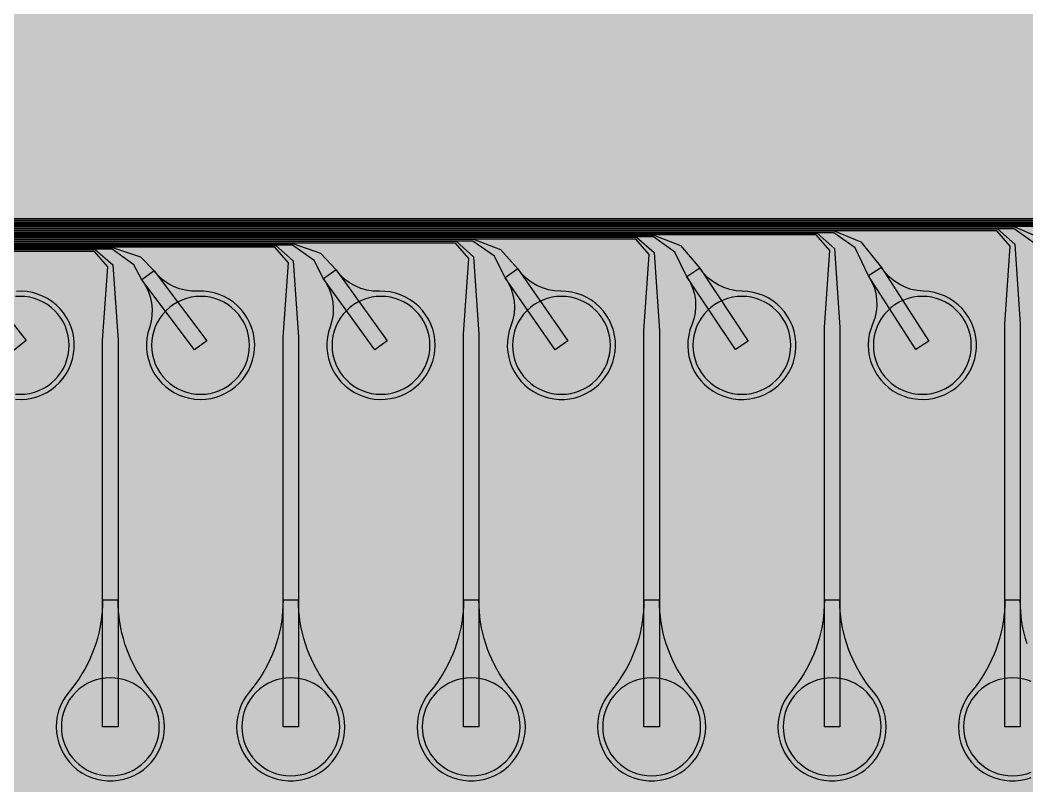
# Model space of a CAD drawing. Header units: metres. Extents: x -7231 to 10969, y -37556 to 1873.
# Drawn here: x -2618 to -666, y -22786 to -21300 of the extents above; entities that cross this region are included whole.
import ezdxf

# ---------------------------------------------------------------- set-up
doc = ezdxf.new("R2010")
doc.units = ezdxf.units.M
for name, color, linetype in [('Metal1', 4, 'CONTINUOUS'), ('Metal2', 3, 'CONTINUOUS'), ('Polyimide', 7, 'CONTINUOUS'), ('Polyimide_Negative', 5, 'CONTINUOUS')]:
    doc.layers.add(name, color=color, linetype=linetype)

msp = doc.modelspace()

# ---------------------------------------------------------------- hatches: boundary and pattern name
at = {"layer": 'Polyimide'}
msp.add_hatch(color=7, dxfattribs=at).paths.add_polyline_path([(4065.7, -468), (4066.7, -502), (4068.5, -536), (4071.4, -570), (4075.5, -604), (4081, -638), (4088, -672), (4096.5, -706), (4106.6, -740), (4118.3, -774), (4131.6, -808), (4146.5, -842), (4162.9, -876), (4180.7, -910), (4199.8, -944), (4220.2, -978), (4241.7, -1012), (4264.2, -1046), (4287.5, -1080), (4311.5, -1114), (4336, -1148), (4360.9, -1182), (4385.9, -1216), (4410.9, -1250), (4435.7, -1284), (4460.2, -1318), (4484.2, -1352), (4507.5, -1385.9), (4530, -1419.9), (4551.5, -1453.9), (4571.9, -1487.9), (4591.1, -1521.9), (4608.9, -1555.9), (4625.3, -1589.9), (4640.1, -1623.9), (4653.4, -1657.9), (4665.1, -1691.9), (4675.2, -1725.9), (4683.7, -1759.9), (4690.7, -1793.9), (4696.2, -1827.9), (4700.3, -1861.9), (4703.2, -1895.9), (4705.1, -1929.9), (4706.1, -1963.9), (4706.4, -1997.9), (4706.5, -2031.9), (4706.5, -4793), (4710, -4838.4), (4720.2, -4882.7), (4737.1, -4925), (4760.1, -4964.2), (4788.9, -4999.5), (4822.6, -5030), (4860.5, -5055.1), (4901.8, -5074.2), (4901.8, -5074.2), (4970.7, -5105.2), (5034.7, -5145.3), (5092.8, -5193.5), (5143.8, -5249.2), (5186.9, -5311.2), (5221.2, -5378.4), (5246.2, -5449.7), (5261.4, -5523.7), (5266.5, -5599), (5261.4, -5674.3), (5246.2, -5748.3), (5221.2, -5819.6), (5186.9, -5886.8), (5143.8, -5948.8), (5092.8, -6004.5), (5034.7, -6052.7), (4970.7, -6092.8), (4901.8, -6123.8), (4860.5, -6142.9), (4822.6, -6168), (4788.9, -6198.5), (4760.1, -6233.8), (4737.1, -6273), (4720.2, -6315.3), (4710, -6359.6), (4706.5, -6405), (4706.5, -9221.5), (4710, -9266.9), (4720.2, -9311.2), (4737.1, -9353.5), (4760.1, -9392.7), (4788.9, -9428), (4822.6, -9458.5), (4860.5, -9483.6), (4901.8, -9502.7), (4970.7, -9533.7), (5034.7, -9573.8), (5092.8, -9622), (5143.8, -9677.7), (5186.9, -9739.7), (5221.2, -9806.9), (5246.2, -9878.2), (5261.4, -9952.2), (5266.5, -10027.5), (5261.4, -10102.8), (5246.2, -10176.8), (5221.2, -10248.1), (5186.9, -10315.3), (5143.8, -10377.3), (5092.8, -10433), (5034.7, -10481.2), (4970.7, -10521.3), (4901.8, -10552.3), (4860.5, -10571.4), (4822.6, -10596.5), (4788.9, -10627), (4760.1, -10662.3), (4737.1, -10701.5), (4720.2, -10743.8), (4710, -10788.1), (4706.5, -10833.5), (4706.5, -13650), (4710, -13695.4), (4720.2, -13739.7), (4737.1, -13782), (4760.1, -13821.2), (4788.9, -13856.5), (4822.6, -13887), (4860.5, -13912.1), (4901.8, -13931.2), (4970.7, -13962.2), (5034.7, -14002.2), (5092.8, -14050.5), (5143.8, -14106.2), (5186.9, -14168.2), (5221.2, -14235.4), (5246.2, -14306.7), (5261.4, -14380.7), (5266.5, -14456), (5261.4, -14531.3), (5246.2, -14605.3), (5221.2, -14676.5), (5186.9, -14743.8), (5143.8, -14805.8), (5092.8, -14861.5), (5034.7, -14909.7), (4970.7, -14949.8), (4901.8, -14980.8), (4860.5, -14999.9), (4822.6, -15025), (4788.9, -15055.5), (4760.1, -15090.8), (4737.1, -15130), (4720.2, -15172.3), (4710, -15216.6), (4706.5, -15262), (4706.5, -15456), (4720.9, -15750), (4764.1, -16041.3), (4835.7, -16326.8), (4934.9, -16604), (5060.7, -16870.2), (5212.1, -17122.7), (5387.5, -17359.2), (5585.2, -17577.3), (5803.3, -17775), (6039.8, -17950.4), (6292.3, -18101.8), (6558.4, -18227.6), (6835.6, -18326.8), (7121.2, -18398.3), (7412.4, -18441.5), (7706.5, -18456), (9969, -18456), (10047.4, -18459.8), (10125.1, -18471.4), (10201.2, -18490.4), (10275.2, -18516.9), (10346.1, -18550.5), (10413.5, -18590.8), (10476.5, -18637.6), (10534.7, -18690.3), (10587.4, -18748.5), (10634.2, -18811.5), (10674.5, -18878.9), (10708.1, -18949.8), (10734.6, -19023.8), (10753.6, -19099.9), (10765.2, -19177.6), (10769, -19256), (10769, -20895.8), (10730.2, -20951.4), (10694.6, -21009.1), (10662.2, -21068.6), (10633.2, -21129.9), (10607.6, -21192.7), (10585.5, -21256.7), (10566.9, -21322), (10552, -21388.1), (10540.8, -21455), (10533.4, -21522.3), (10529.6, -21590), (10529.6, -21657.8), (10533.4, -21725.5), (10540.8, -21792.9), (10552, -21859.7), (10566.9, -21925.9), (10585.5, -21991.1), (10607.6, -22055.2), (10633.2, -22117.9), (10662.2, -22179.2), (10694.6, -22238.7), (10730.2, -22296.4), (10769, -22352), (10769, -32454.2), (10728.7, -32510.5), (10691.7, -32568.9), (10658, -32629.3), (10627.8, -32691.6), (10601.2, -32755.4), (10578.2, -32820.7), (10558.9, -32887.1), (10543.4, -32954.5), (10531.8, -33022.7), (10524, -33091.4), (10520.1, -33160.5), (10520.1, -33229.7), (10524, -33298.8), (10531.8, -33367.5), (10543.4, -33435.7), (10558.9, -33503.1), (10578.2, -33569.5), (10601.2, -33634.8), (10627.8, -33698.6), (10658, -33760.8), (10691.7, -33821.3), (10728.7, -33879.7), (10769, -33936), (10769, -36556), (10765.2, -36634.4), (10753.6, -36712.1), (10734.6, -36788.2), (10708.1, -36862.1), (10674.5, -36933.1), (10634.2, -37000.5), (10587.4, -37063.5), (10534.7, -37121.7), (10476.5, -37174.4), (10413.5, -37221.2), (10346.1, -37261.5), (10275.2, -37295.1), (10201.2, -37321.6), (10125.1, -37340.6), (10047.4, -37352.1), (9969, -37356), (-6231, -37356), (-6309.4, -37352.1), (-6387.1, -37340.6), (-6463.2, -37321.6), (-6537.2, -37295.1), (-6608.1, -37261.5), (-6675.5, -37221.2), (-6738.5, -37174.4), (-6796.7, -37121.7), (-6849.4, -37063.5), (-6896.2, -37000.5), (-6936.5, -36933.1), (-6970.1, -36862.1), (-6996.6, -36788.2), (-7015.6, -36712.1), (-7027.2, -36634.4), (-7031, -36556), (-7031, -33936), (-6990.7, -33879.8), (-6953.7, -33821.3), (-6920, -33760.9), (-6889.8, -33698.6), (-6863.2, -33634.8), (-6840.2, -33569.5), (-6820.9, -33503.1), (-6805.4, -33435.7), (-6793.7, -33367.5), (-6785.9, -33298.8), (-6782, -33229.7), (-6782, -33160.5), (-6785.9, -33091.4), (-6793.7, -33022.7), (-6805.4, -32954.5), (-6820.9, -32887.1), (-6840.2, -32820.6), (-6863.2, -32755.4), (-6889.8, -32691.5), (-6920, -32629.3), (-6953.7, -32568.9), (-6990.7, -32510.4), (-7031, -32454.2), (-7031, -22364.8), (-6990.7, -22308.6), (-6953.7, -22250.1), (-6920, -22189.7), (-6889.8, -22127.5), (-6863.2, -22063.6), (-6840.2, -21998.4), (-6820.9, -21931.9), (-6805.4, -21864.5), (-6793.7, -21796.3), (-6785.9, -21727.6), (-6782, -21658.5), (-6782, -21589.3), (-6785.9, -21520.3), (-6793.7, -21451.5), (-6805.4, -21383.3), (-6820.9, -21315.9), (-6840.2, -21249.5), (-6863.2, -21184.2), (-6889.8, -21120.4), (-6920, -21058.1), (-6953.7, -20997.7), (-6990.7, -20939.3), (-7031, -20883), (-7031, -19256), (-7027.2, -19177.6), (-7015.6, -19099.9), (-6996.6, -19023.8), (-6970.1, -18949.8), (-6936.5, -18878.9), (-6896.2, -18811.5), (-6849.4, -18748.5), (-6796.7, -18690.3), (-6738.5, -18637.6), (-6675.5, -18590.8), (-6608.1, -18550.5), (-6537.2, -18516.9), (-6463.2, -18490.4), (-6387.1, -18471.4), (-6309.4, -18459.8), (-6231, -18456), (-3968.5, -18456), (-3674.4, -18441.5), (-3383.2, -18398.3), (-3097.6, -18326.8), (-2820.4, -18227.6), (-2554.3, -18101.8), (-2301.8, -17950.4), (-2065.3, -17775), (-1847.2, -17577.3), (-1649.5, -17359.2), (-1474.1, -17122.7), (-1322.7, -16870.2), (-1196.9, -16604), (-1097.7, -16326.8), (-1026.1, -16041.3), (-982.9, -15750), (-968.5, -15456), (-968.5, -15262), (-972, -15216.6), (-982.2, -15172.3), (-999.1, -15130), (-1022.1, -15090.8), (-1050.9, -15055.5), (-1084.6, -15025), (-1122.5, -14999.9), (-1163.8, -14980.8), (-1232.7, -14949.8), (-1296.7, -14909.7), (-1354.8, -14861.5), (-1405.8, -14805.8), (-1448.9, -14743.8), (-1483.2, -14676.5), (-1508.2, -14605.3), (-1523.4, -14531.3), (-1528.5, -14456), (-1523.4, -14380.7), (-1508.2, -14306.7), (-1483.2, -14235.4), (-1448.9, -14168.2), (-1405.8, -14106.2), (-1354.8, -14050.5), (-1296.7, -14002.2), (-1232.7, -13962.2), (-1163.8, -13931.2), (-1122.5, -13912.1), (-1084.6, -13887), (-1050.9, -13856.5), (-1022.1, -13821.2), (-999.1, -13782), (-982.2, -13739.7), (-972, -13695.4), (-968.5, -13650), (-968.5, -12309.6), (-972, -12264.3), (-982.2, -12219.9), (-999.1, -12177.7), (-1022.1, -12138.5), (-1050.9, -12103.2), (-1084.6, -12072.6), (-1122.5, -12047.5), (-1163.8, -12028.5), (-1232.7, -11997.4), (-1296.7, -11957.4), (-1354.8, -11909.1), (-1405.8, -11853.5), (-1448.9, -11791.5), (-1483.2, -11724.2), (-1508.2, -11653), (-1523.4, -11579), (-1528.5, -11503.7), (-1523.4, -11428.3), (-1508.2, -11354.4), (-1483.2, -11283.1), (-1448.9, -11215.9), (-1405.8, -11153.8), (-1354.8, -11098.2), (-1296.7, -11049.9), (-1232.7, -11009.9), (-1163.8, -10978.8), (-1122.5, -10959.8), (-1084.6, -10934.7), (-1050.9, -10904.1), (-1022.1, -10868.9), (-999.1, -10829.6), (-982.2, -10787.4), (-972, -10743), (-968.5, -10697.7), (-968.5, -9357.3), (-972, -9311.9), (-982.2, -9267.6), (-999.1, -9225.4), (-1022.1, -9186.1), (-1050.9, -9150.8), (-1084.6, -9120.3), (-1122.5, -9095.2), (-1163.8, -9076.2), (-1163.8, -9076.2), (-1232.7, -9045.1), (-1296.7, -9005.1), (-1354.8, -8956.8), (-1405.8, -8901.1), (-1448.9, -8839.1), (-1483.2, -8771.9), (-1508.2, -8700.6), (-1523.4, -8626.7), (-1528.5, -8551.3), (-1523.4, -8476), (-1508.2, -8402), (-1483.2, -8330.8), (-1448.9, -8263.5), (-1405.8, -8201.5), (-1354.8, -8145.9), (-1296.7, -8097.6), (-1232.7, -8057.6), (-1163.8, -8026.5), (-1163.8, -8026.5), (-1122.5, -8007.4), (-1084.6, -7982.4), (-1050.9, -7951.8), (-1022.1, -7916.5), (-999.1, -7877.3), (-982.2, -7835), (-972, -7790.7), (-968.5, -7745.4), (-968.5, -6405), (-972, -6359.6), (-982.2, -6315.3), (-999.1, -6273), (-1022.1, -6233.8), (-1050.9, -6198.5), (-1084.6, -6168), (-1122.5, -6142.9), (-1163.8, -6123.8), (-1163.8, -6123.8), (-1232.7, -6092.8), (-1296.7, -6052.7), (-1354.8, -6004.5), (-1405.8, -5948.8), (-1448.9, -5886.8), (-1483.2, -5819.6), (-1508.2, -5748.3), (-1523.4, -5674.3), (-1528.5, -5599), (-1523.4, -5523.7), (-1508.2, -5449.7), (-1483.2, -5378.4), (-1448.9, -5311.2), (-1405.8, -5249.2), (-1354.8, -5193.5), (-1296.7, -5145.3), (-1232.7, -5105.2), (-1163.8, -5074.2), (-1163.8, -5074.2), (-1122.5, -5055.1), (-1084.6, -5030), (-1050.9, -4999.5), (-1022.1, -4964.2), (-999.1, -4925), (-982.2, -4882.7), (-972, -4838.4), (-968.5, -4793), (-968.5, -2031.9), (-968.4, -1997.9), (-968.1, -1963.9), (-967.1, -1929.9), (-965.2, -1895.9), (-962.2, -1861.9), (-958, -1827.9), (-952.4, -1793.9), (-945.3, -1759.9), (-936.6, -1725.9), (-926.4, -1691.9), (-914.4, -1657.9), (-900.9, -1623.9), (-885.7, -1589.9), (-869.1, -1555.9), (-850.9, -1521.9), (-831.4, -1487.9), (-810.6, -1453.9), (-788.7, -1419.9), (-765.8, -1385.9), (-742.1, -1352), (-717.6, -1318), (-692.7, -1284), (-667.4, -1250), (-641.9, -1216), (-616.4, -1182), (-591.1, -1148), (-566.1, -1114), (-541.7, -1080), (-517.9, -1046), (-495, -1012), (-473.1, -978), (-452.4, -944), (-432.8, -910), (-414.7, -876), (-398, -842), (-382.9, -808), (-369.3, -774), (-357.4, -740), (-347.1, -706), (-338.4, -672), (-331.3, -638), (-325.7, -604), (-321.5, -570), (-318.6, -536), (-316.7, -502), (-315.7, -468), (-315.3, -434), (-315.2, -400), (-315.2, 401), (-315.2, 451), (-315.2, 1644), (-270.2, 1644), (-270, 1637.1), (-269.4, 1630.3), (-268.2, 1623.5), (-266.7, 1616.8), (-264.7, 1610.2), (-262.3, 1603.8), (-259.4, 1597.6), (-256.2, 1591.5), (-252.6, 1585.7), (-248.6, 1580.1), (-244.2, 1574.8), (-239.5, 1569.8), (-234.5, 1565.1), (-229.2, 1560.7), (-223.6, 1556.7), (-217.8, 1553.1), (-211.7, 1549.8), (-205.4, 1547), (-199, 1544.6), (-192.4, 1542.6), (-185.7, 1541), (-179, 1539.9), (-172.1, 1539.2), (-165.2, 1539), (-158.4, 1539.2), (-151.5, 1539.9), (-144.8, 1541), (-138.1, 1542.6), (-131.5, 1544.6), (-125.1, 1547), (-118.8, 1549.8), (-112.8, 1553.1), (-106.9, 1556.7), (-101.3, 1560.7), (-96, 1565.1), (-91, 1569.8), (-86.3, 1574.8), (-81.9, 1580.1), (-77.9, 1585.7), (-74.3, 1591.5), (-71.1, 1597.6), (-68.2, 1603.8), (-65.8, 1610.2), (-63.8, 1616.8), (-62.3, 1623.5), (-61.1, 1630.3), (-60.5, 1637.1), (-60.2, 1644), (1853, 1644), (1853, 1573), (3815.2, 1573), (3815.5, 1579.5), (3816.1, 1586.1), (3817.2, 1592.5), (3818.7, 1598.9), (3820.6, 1605.1), (3822.9, 1611.3), (3825.6, 1617.2), (3828.6, 1623), (3832.1, 1628.6), (3835.9, 1633.9), (3840.1, 1638.9), (3844.5, 1643.7), (3849.3, 1648.2), (3854.4, 1652.3), (3859.7, 1656.1), (3865.2, 1659.6), (3871, 1662.7), (3877, 1665.4), (3883.1, 1667.7), (3889.4, 1669.6), (3895.7, 1671.1), (3902.2, 1672.1), (3908.7, 1672.8), (3915.2, 1673), (3921.8, 1672.8), (3928.3, 1672.1), (3934.8, 1671.1), (3941.1, 1669.6), (3947.4, 1667.7), (3953.5, 1665.4), (3959.5, 1662.7), (3965.2, 1659.6), (3970.8, 1656.1), (3976.1, 1652.3), (3981.2, 1648.2), (3986, 1643.7), (3990.4, 1638.9), (3994.6, 1633.9), (3998.4, 1628.6), (4001.9, 1623), (4004.9, 1617.2), (4007.6, 1611.3), (4009.9, 1605.1), (4011.8, 1598.9), (4013.3, 1592.5), (4014.4, 1586.1), (4015, 1579.5), (4015.2, 1573), (4065.2, 1573), (4065.2, 451), (4065.2, 401), (4065.2, -400), (4065.3, -434), (4065.7, -468)])

# ---------------------------------------------------------------- linework, layer by layer
at = {"layer": 'Metal1'}
for points in [[(-5962.2, -21689.2), (-22.8, -21689.2), (11.1, -21719.1), (21.5, -21877.1), (21.5, -22671), (-8.5, -22671), (-8.5, -21877.1), (1.9, -21722.9), (-24.2, -21692.8), (-5960.8, -21692.8)], [(-5954.2, -21697.2), (-372.8, -21697.2), (-338.9, -21727.1), (-328.5, -21883.5), (-328.5, -22671), (-358.5, -22671), (-358.5, -21883.5), (-348.1, -21730.9), (-374.2, -21700.8), (-5952.8, -21700.8)], [(-5946.2, -21705.2), (-722.8, -21705.2), (-688.9, -21735.1), (-678.5, -21889.9), (-678.5, -22671), (-708.5, -22671), (-708.5, -21889.9), (-698.1, -21738.9), (-724.2, -21708.8), (-5944.8, -21708.8)], [(-5938.2, -21713.2), (-1072.8, -21713.2), (-1038.8, -21743.1), (-1028.5, -21896.3), (-1028.5, -22671), (-1058.5, -22671), (-1058.5, -21896.3), (-1048.2, -21746.9), (-1074.2, -21716.8), (-5936.8, -21716.8)], [(-5930.2, -21721.2), (-1422.8, -21721.2), (-1388.8, -21751.1), (-1378.5, -21902.7), (-1378.5, -22671), (-1408.5, -22671), (-1408.5, -21902.7), (-1398.2, -21754.9), (-1424.2, -21724.8), (-5928.8, -21724.8)], [(-5922.2, -21729.2), (-1772.8, -21729.2), (-1738.8, -21759.1), (-1728.5, -21909.1), (-1728.5, -22671), (-1758.5, -22671), (-1758.5, -21909.1), (-1748.2, -21762.9), (-1774.2, -21732.8), (-5920.8, -21732.8)], [(-5914.2, -21737.2), (-2122.8, -21737.2), (-2088.8, -21767), (-2078.5, -21915.5), (-2078.5, -22671), (-2108.5, -22671), (-2108.5, -21915.5), (-2098.2, -21771), (-2124.2, -21740.8), (-5912.8, -21740.8)], [(-5906.2, -21745.2), (-2472.8, -21745.2), (-2438.7, -21775), (-2428.5, -21921.9), (-2428.5, -22671), (-2458.5, -22671), (-2458.5, -21921.9), (-2448.3, -21779), (-2474.2, -21748.8), (-5904.8, -21748.8)], [(-665.2, -22509.9), (-668.3, -22499.6), (-671, -22489.3), (-673.3, -22478.8), (-675.2, -22468.2), (-676.6, -22457.6), (-677.7, -22446.9), (-678.3, -22436.2), (-678.5, -22425.4), (-708.5, -22425.4), (-708.5, -22425.4), (-708.7, -22436.2), (-709.3, -22446.9), (-710.4, -22457.6), (-711.8, -22468.2), (-713.7, -22478.8), (-716, -22489.3), (-718.7, -22499.6), (-721.8, -22509.9), (-725.3, -22520.1), (-729.2, -22530.1), (-733.5, -22539.9), (-738.1, -22549.6), (-743.2, -22559.1), (-748.6, -22568.4), (-754.3, -22577.4), (-760.4, -22586.2), (-766.9, -22594.8), (-773.6, -22603.1), (-780.1, -22611.6), (-785.6, -22620.6), (-790.2, -22630.2), (-793.9, -22640.1), (-796.5, -22650.4), (-798, -22660.9), (-798.5, -22671.5), (-797.9, -22682.1), (-796.3, -22692.6), (-793.6, -22702.8), (-789.8, -22712.7), (-785.1, -22722.2), (-779.5, -22731.2), (-773, -22739.6), (-765.7, -22747.3), (-757.6, -22754.2), (-748.9, -22760.2), (-739.6, -22765.3), (-729.9, -22769.5), (-719.7, -22772.7), (-709.4, -22774.8), (-698.8, -22775.9), (-688.2, -22775.9), (-677.6, -22774.8), (-667.3, -22772.7), (-657.1, -22769.5)]]:
    msp.add_lwpolyline(points, dxfattribs=at)
for points in [[(-2458.5, -22425.4), (-2458.7, -22436.2), (-2459.3, -22446.9), (-2460.4, -22457.6), (-2461.8, -22468.2), (-2463.7, -22478.8), (-2466, -22489.3), (-2468.7, -22499.6), (-2471.8, -22509.9), (-2475.3, -22520.1), (-2479.2, -22530.1), (-2483.5, -22539.9), (-2488.1, -22549.6), (-2493.2, -22559.1), (-2498.6, -22568.4), (-2504.3, -22577.4), (-2510.4, -22586.2), (-2516.9, -22594.8), (-2523.6, -22603.1), (-2530.1, -22611.6), (-2535.6, -22620.6), (-2540.2, -22630.2), (-2543.9, -22640.1), (-2546.5, -22650.4), (-2548, -22660.9), (-2548.5, -22671.5), (-2547.9, -22682.1), (-2546.3, -22692.6), (-2543.6, -22702.8), (-2539.8, -22712.7), (-2535.1, -22722.2), (-2529.5, -22731.2), (-2523, -22739.6), (-2515.7, -22747.3), (-2507.6, -22754.2), (-2498.9, -22760.2), (-2489.6, -22765.3), (-2479.9, -22769.5), (-2469.7, -22772.7), (-2459.4, -22774.8), (-2448.8, -22775.9), (-2438.2, -22775.9), (-2427.6, -22774.8), (-2417.3, -22772.7), (-2407.1, -22769.5), (-2397.4, -22765.3), (-2388.1, -22760.2), (-2379.4, -22754.2), (-2371.3, -22747.3), (-2364, -22739.6), (-2357.5, -22731.2), (-2351.9, -22722.2), (-2347.2, -22712.7), (-2343.4, -22702.8), (-2340.7, -22692.6), (-2339.1, -22682.1), (-2338.5, -22671.5), (-2339, -22660.9), (-2340.5, -22650.4), (-2343.1, -22640.1), (-2346.8, -22630.2), (-2351.4, -22620.6), (-2356.9, -22611.6), (-2363.4, -22603.1), (-2370.1, -22594.8), (-2376.6, -22586.2), (-2382.7, -22577.4), (-2388.4, -22568.4), (-2393.8, -22559.1), (-2398.9, -22549.6), (-2403.5, -22539.9), (-2407.8, -22530.1), (-2411.7, -22520.1), (-2415.2, -22509.9), (-2418.3, -22499.6), (-2421, -22489.3), (-2423.3, -22478.8), (-2425.2, -22468.2), (-2426.6, -22457.6), (-2427.7, -22446.9), (-2428.3, -22436.2), (-2428.5, -22425.4), (-2458.5, -22425.4)], [(-2108.5, -22425.4), (-2108.7, -22436.2), (-2109.3, -22446.9), (-2110.4, -22457.6), (-2111.8, -22468.2), (-2113.7, -22478.8), (-2116, -22489.3), (-2118.7, -22499.6), (-2121.8, -22509.9), (-2125.3, -22520.1), (-2129.2, -22530.1), (-2133.5, -22539.9), (-2138.1, -22549.6), (-2143.2, -22559.1), (-2148.6, -22568.4), (-2154.3, -22577.4), (-2160.4, -22586.2), (-2166.9, -22594.8), (-2173.6, -22603.1), (-2180.1, -22611.6), (-2185.6, -22620.6), (-2190.2, -22630.2), (-2193.9, -22640.1), (-2196.5, -22650.4), (-2198, -22660.9), (-2198.5, -22671.5), (-2197.9, -22682.1), (-2196.3, -22692.6), (-2193.6, -22702.8), (-2189.8, -22712.7), (-2185.1, -22722.2), (-2179.5, -22731.2), (-2173, -22739.6), (-2165.7, -22747.3), (-2157.6, -22754.2), (-2148.9, -22760.2), (-2139.6, -22765.3), (-2129.9, -22769.5), (-2119.7, -22772.7), (-2109.4, -22774.8), (-2098.8, -22775.9), (-2088.2, -22775.9), (-2077.6, -22774.8), (-2067.3, -22772.7), (-2057.1, -22769.5), (-2047.4, -22765.3), (-2038.1, -22760.2), (-2029.4, -22754.2), (-2021.3, -22747.3), (-2014, -22739.6), (-2007.5, -22731.2), (-2001.9, -22722.2), (-1997.2, -22712.7), (-1993.4, -22702.8), (-1990.7, -22692.6), (-1989.1, -22682.1), (-1988.5, -22671.5), (-1989, -22660.9), (-1990.5, -22650.4), (-1993.1, -22640.1), (-1996.8, -22630.2), (-2001.4, -22620.6), (-2006.9, -22611.6), (-2013.4, -22603.1), (-2020.1, -22594.8), (-2026.6, -22586.2), (-2032.7, -22577.4), (-2038.4, -22568.4), (-2043.8, -22559.1), (-2048.9, -22549.6), (-2053.5, -22539.9), (-2057.8, -22530.1), (-2061.7, -22520.1), (-2065.2, -22509.9), (-2068.3, -22499.6), (-2071, -22489.3), (-2073.3, -22478.8), (-2075.2, -22468.2), (-2076.6, -22457.6), (-2077.7, -22446.9), (-2078.3, -22436.2), (-2078.5, -22425.4), (-2108.5, -22425.4)], [(-1758.5, -22425.4), (-1758.7, -22436.2), (-1759.3, -22446.9), (-1760.4, -22457.6), (-1761.8, -22468.2), (-1763.7, -22478.8), (-1766, -22489.3), (-1768.7, -22499.6), (-1771.8, -22509.9), (-1775.3, -22520.1), (-1779.2, -22530.1), (-1783.5, -22539.9), (-1788.1, -22549.6), (-1793.2, -22559.1), (-1798.6, -22568.4), (-1804.3, -22577.4), (-1810.4, -22586.2), (-1816.9, -22594.8), (-1823.6, -22603.1), (-1830.1, -22611.6), (-1835.6, -22620.6), (-1840.2, -22630.2), (-1843.9, -22640.1), (-1846.5, -22650.4), (-1848, -22660.9), (-1848.5, -22671.5), (-1847.9, -22682.1), (-1846.3, -22692.6), (-1843.6, -22702.8), (-1839.8, -22712.7), (-1835.1, -22722.2), (-1829.5, -22731.2), (-1823, -22739.6), (-1815.7, -22747.3), (-1807.6, -22754.2), (-1798.9, -22760.2), (-1789.6, -22765.3), (-1779.9, -22769.5), (-1769.7, -22772.7), (-1759.4, -22774.8), (-1748.8, -22775.9), (-1738.2, -22775.9), (-1727.6, -22774.8), (-1717.3, -22772.7), (-1707.1, -22769.5), (-1697.4, -22765.3), (-1688.1, -22760.2), (-1679.4, -22754.2), (-1671.3, -22747.3), (-1664, -22739.6), (-1657.5, -22731.2), (-1651.9, -22722.2), (-1647.2, -22712.7), (-1643.4, -22702.8), (-1640.7, -22692.6), (-1639.1, -22682.1), (-1638.5, -22671.5), (-1639, -22660.9), (-1640.5, -22650.4), (-1643.1, -22640.1), (-1646.8, -22630.2), (-1651.4, -22620.6), (-1656.9, -22611.6), (-1663.4, -22603.1), (-1670.1, -22594.8), (-1676.6, -22586.2), (-1682.7, -22577.4), (-1688.4, -22568.4), (-1693.8, -22559.1), (-1698.9, -22549.6), (-1703.5, -22539.9), (-1707.8, -22530.1), (-1711.7, -22520.1), (-1715.2, -22509.9), (-1718.3, -22499.6), (-1721, -22489.3), (-1723.3, -22478.8), (-1725.2, -22468.2), (-1726.6, -22457.6), (-1727.7, -22446.9), (-1728.3, -22436.2), (-1728.5, -22425.4), (-1758.5, -22425.4)], [(-1408.5, -22425.4), (-1408.7, -22436.2), (-1409.3, -22446.9), (-1410.4, -22457.6), (-1411.8, -22468.2), (-1413.7, -22478.8), (-1416, -22489.3), (-1418.7, -22499.6), (-1421.8, -22509.9), (-1425.3, -22520.1), (-1429.2, -22530.1), (-1433.5, -22539.9), (-1438.1, -22549.6), (-1443.2, -22559.1), (-1448.6, -22568.4), (-1454.3, -22577.4), (-1460.4, -22586.2), (-1466.9, -22594.8), (-1473.6, -22603.1), (-1480.1, -22611.6), (-1485.6, -22620.6), (-1490.2, -22630.2), (-1493.9, -22640.1), (-1496.5, -22650.4), (-1498, -22660.9), (-1498.5, -22671.5), (-1497.9, -22682.1), (-1496.3, -22692.6), (-1493.6, -22702.8), (-1489.8, -22712.7), (-1485.1, -22722.2), (-1479.5, -22731.2), (-1473, -22739.6), (-1465.7, -22747.3), (-1457.6, -22754.2), (-1448.9, -22760.2), (-1439.6, -22765.3), (-1429.9, -22769.5), (-1419.7, -22772.7), (-1409.4, -22774.8), (-1398.8, -22775.9), (-1388.2, -22775.9), (-1377.6, -22774.8), (-1367.3, -22772.7), (-1357.1, -22769.5), (-1347.4, -22765.3), (-1338.1, -22760.2), (-1329.4, -22754.2), (-1321.3, -22747.3), (-1314, -22739.6), (-1307.5, -22731.2), (-1301.9, -22722.2), (-1297.2, -22712.7), (-1293.4, -22702.8), (-1290.7, -22692.6), (-1289.1, -22682.1), (-1288.5, -22671.5), (-1289, -22660.9), (-1290.5, -22650.4), (-1293.1, -22640.1), (-1296.8, -22630.2), (-1301.4, -22620.6), (-1306.9, -22611.6), (-1313.4, -22603.1), (-1320.1, -22594.8), (-1326.6, -22586.2), (-1332.7, -22577.4), (-1338.4, -22568.4), (-1343.8, -22559.1), (-1348.9, -22549.6), (-1353.5, -22539.9), (-1357.8, -22530.1), (-1361.7, -22520.1), (-1365.2, -22509.9), (-1368.3, -22499.6), (-1371, -22489.3), (-1373.3, -22478.8), (-1375.2, -22468.2), (-1376.6, -22457.6), (-1377.7, -22446.9), (-1378.3, -22436.2), (-1378.5, -22425.4), (-1408.5, -22425.4)], [(-1058.5, -22425.4), (-1058.7, -22436.2), (-1059.3, -22446.9), (-1060.4, -22457.6), (-1061.8, -22468.2), (-1063.7, -22478.8), (-1066, -22489.3), (-1068.7, -22499.6), (-1071.8, -22509.9), (-1075.3, -22520.1), (-1079.2, -22530.1), (-1083.5, -22539.9), (-1088.1, -22549.6), (-1093.2, -22559.1), (-1098.6, -22568.4), (-1104.3, -22577.4), (-1110.4, -22586.2), (-1116.9, -22594.8), (-1123.6, -22603.1), (-1130.1, -22611.6), (-1135.6, -22620.6), (-1140.2, -22630.2), (-1143.9, -22640.1), (-1146.5, -22650.4), (-1148, -22660.9), (-1148.5, -22671.5), (-1147.9, -22682.1), (-1146.3, -22692.6), (-1143.6, -22702.8), (-1139.8, -22712.7), (-1135.1, -22722.2), (-1129.5, -22731.2), (-1123, -22739.6), (-1115.7, -22747.3), (-1107.6, -22754.2), (-1098.9, -22760.2), (-1089.6, -22765.3), (-1079.9, -22769.5), (-1069.7, -22772.7), (-1059.4, -22774.8), (-1048.8, -22775.9), (-1038.2, -22775.9), (-1027.6, -22774.8), (-1017.3, -22772.7), (-1007.1, -22769.5), (-997.4, -22765.3), (-988.1, -22760.2), (-979.4, -22754.2), (-971.3, -22747.3), (-964, -22739.6), (-957.5, -22731.2), (-951.9, -22722.2), (-947.2, -22712.7), (-943.4, -22702.8), (-940.7, -22692.6), (-939.1, -22682.1), (-938.5, -22671.5), (-939, -22660.9), (-940.5, -22650.4), (-943.1, -22640.1), (-946.8, -22630.2), (-951.4, -22620.6), (-956.9, -22611.6), (-963.4, -22603.1), (-970.1, -22594.8), (-976.6, -22586.2), (-982.7, -22577.4), (-988.4, -22568.4), (-993.8, -22559.1), (-998.9, -22549.6), (-1003.5, -22539.9), (-1007.8, -22530.1), (-1011.7, -22520.1), (-1015.2, -22509.9), (-1018.3, -22499.6), (-1021, -22489.3), (-1023.3, -22478.8), (-1025.2, -22468.2), (-1026.6, -22457.6), (-1027.7, -22446.9), (-1028.3, -22436.2), (-1028.5, -22425.4), (-1058.5, -22425.4)]]:
    msp.add_lwpolyline(points, close=True, dxfattribs=at)
at = {"layer": 'Metal2'}
for points in [[(-5966.2, -21685.2), (10.8, -21685.2), (60.3, -21707.9), (109.5, -21776.6), (194.5, -21923.5), (168.5, -21938.5), (83.5, -21791.6), (50.3, -21718), (9.8, -21688.8), (-5964.8, -21688.8)], [(-5958.2, -21693.2), (-339.3, -21693.2), (-289.1, -21715.4), (-242.8, -21777.7), (-155.6, -21923.3), (-181.4, -21938.7), (-268.5, -21793.1), (-299.5, -21726.1), (-340.2, -21696.8), (-5956.8, -21696.8)], [(-5950.2, -21701.2), (-689.3, -21701.2), (-638.6, -21722.9), (-595.1, -21778.8), (-505.7, -21923.1), (-531.3, -21938.9), (-620.6, -21794.6), (-649.3, -21734.1), (-690.2, -21704.8), (-5948.8, -21704.8)], [(-5942.2, -21709.2), (-1039.3, -21709.2), (-988, -21730.3), (-947.5, -21780.1), (-855.9, -21922.9), (-881.1, -21939.1), (-972.8, -21796.3), (-999, -21742.2), (-1040.2, -21712.8), (-5940.8, -21712.8)], [(-5934.2, -21717.2), (-1389.3, -21717.2), (-1337.4, -21737.7), (-1300.1, -21781.4), (-1206, -21922.7), (-1231, -21939.3), (-1325.1, -21798.1), (-1348.8, -21750.3), (-1390.2, -21720.8), (-5932.8, -21720.8)], [(-5926.2, -21725.2), (-1739.3, -21725.2), (-1686.7, -21745), (-1652.8, -21782.9), (-1556.2, -21922.5), (-1580.8, -21939.5), (-1677.4, -21800), (-1698.6, -21758.4), (-1740.1, -21728.8), (-5924.8, -21728.8)], [(-5918.2, -21733.2), (-2089.3, -21733.2), (-2036, -21752.2), (-2005.5, -21784.5), (-1906.3, -21922.2), (-1930.7, -21939.8), (-2029.9, -21802.1), (-2048.3, -21766.5), (-2090.1, -21736.8), (-5916.8, -21736.8)], [(-5910.2, -21741.2), (-2439.3, -21741.2), (-2385.3, -21759.3), (-2358.4, -21786.3), (-2256.5, -21922), (-2280.5, -21940), (-2382.4, -21804.3), (-2398.1, -21774.7), (-2440.1, -21744.8), (-5908.8, -21744.8)], [(-2711.4, -21788.2), (-2606.7, -21921.7), (-2630.3, -21940.3)], [(-2627.3, -22035.6), (-2616.8, -22036), (-2606.3, -22035.3), (-2596, -22033.6), (-2585.9, -22030.8), (-2576.1, -22027.1), (-2566.7, -22022.4), (-2557.9, -22016.7), (-2549.6, -22010.3), (-2542.1, -22003), (-2535.3, -21995), (-2529.3, -21986.4), (-2524.2, -21977.3), (-2520.1, -21967.6), (-2516.9, -21957.6), (-2514.8, -21947.4), (-2513.7, -21937), (-2513.6, -21926.5), (-2514.6, -21916.1), (-2516.6, -21905.8), (-2519.6, -21895.7), (-2523.6, -21886.1), (-2528.6, -21876.8), (-2534.4, -21868.1), (-2541.1, -21860.1), (-2548.6, -21852.7), (-2556.7, -21846.1), (-2565.5, -21840.4), (-2574.8, -21835.5), (-2584.5, -21831.7), (-2594.6, -21828.8), (-2604.9, -21826.9), (-2615.3, -21826), (-2625.8, -21826.3)]]:
    msp.add_lwpolyline(points, dxfattribs=at)
for points in [[(-2382.4, -21804.3), (-2375.7, -21814.5), (-2370.3, -21825.4), (-2366.2, -21836.9), (-2363.6, -21848.8), (-2362.4, -21860.9), (-2362.8, -21873.1), (-2364.6, -21885.1), (-2367.8, -21896.9), (-2370.7, -21906.9), (-2372.6, -21917.3), (-2373.4, -21927.7), (-2373.3, -21938.2), (-2372, -21948.6), (-2369.8, -21958.8), (-2366.5, -21968.8), (-2362.2, -21978.3), (-2357, -21987.4), (-2351, -21996), (-2344.1, -22003.9), (-2336.4, -22011.1), (-2328.1, -22017.4), (-2319.2, -22022.9), (-2309.8, -22027.5), (-2300, -22031.2), (-2289.8, -22033.8), (-2279.5, -22035.4), (-2269, -22036), (-2258.5, -22035.5), (-2248.2, -22034), (-2238, -22031.5), (-2228.1, -22027.9), (-2218.7, -22023.4), (-2209.7, -22018), (-2201.3, -22011.7), (-2193.6, -22004.6), (-2186.7, -21996.8), (-2180.5, -21988.3), (-2175.2, -21979.2), (-2170.9, -21969.7), (-2167.5, -21959.8), (-2165.2, -21949.6), (-2163.8, -21939.2), (-2163.5, -21928.7), (-2164.3, -21918.2), (-2166.1, -21907.9), (-2168.9, -21897.8), (-2172.7, -21888.1), (-2177.4, -21878.7), (-2183.1, -21869.9), (-2189.6, -21861.7), (-2196.9, -21854.2), (-2204.9, -21847.4), (-2213.6, -21841.5), (-2222.8, -21836.5), (-2232.4, -21832.4), (-2242.4, -21829.3), (-2252.7, -21827.2), (-2263.1, -21826.1), (-2273.6, -21826.1), (-2285.8, -21826), (-2297.9, -21824.3), (-2309.6, -21821.3), (-2321, -21816.8), (-2331.7, -21810.9), (-2341.6, -21803.8), (-2350.5, -21795.6), (-2358.4, -21786.3), (-2382.4, -21804.3)], [(-2029.9, -21802.1), (-2023.4, -21812.4), (-2018.2, -21823.4), (-2014.3, -21835), (-2011.9, -21846.9), (-2011, -21859.1), (-2011.6, -21871.2), (-2013.6, -21883.2), (-2017.1, -21894.9), (-2020.2, -21904.9), (-2022.3, -21915.2), (-2023.4, -21925.6), (-2023.4, -21936.1), (-2022.3, -21946.5), (-2020.3, -21956.8), (-2017.2, -21966.8), (-2013.1, -21976.5), (-2008.1, -21985.7), (-2002.2, -21994.3), (-1995.5, -22002.4), (-1988, -22009.7), (-1979.8, -22016.2), (-1971, -22021.9), (-1961.7, -22026.7), (-1951.9, -22030.5), (-1941.9, -22033.4), (-1931.5, -22035.2), (-1921.1, -22036), (-1910.6, -22035.7), (-1900.2, -22034.4), (-1890, -22032.1), (-1880.1, -22028.7), (-1870.5, -22024.4), (-1861.4, -22019.1), (-1852.9, -22013), (-1845.1, -22006.1), (-1838, -21998.4), (-1831.7, -21990), (-1826.2, -21981.1), (-1821.7, -21971.6), (-1818.1, -21961.8), (-1815.5, -21951.6), (-1814, -21941.3), (-1813.5, -21930.8), (-1814, -21920.3), (-1815.6, -21910), (-1818.2, -21899.8), (-1821.8, -21890), (-1826.4, -21880.5), (-1831.9, -21871.6), (-1838.3, -21863.3), (-1845.4, -21855.6), (-1853.3, -21848.7), (-1861.8, -21842.6), (-1870.9, -21837.4), (-1880.5, -21833.1), (-1890.4, -21829.8), (-1900.6, -21827.5), (-1911, -21826.3), (-1921.5, -21826), (-1933.7, -21825.7), (-1945.7, -21823.8), (-1957.5, -21820.5), (-1968.7, -21815.7), (-1979.3, -21809.7), (-1989, -21802.4), (-1997.8, -21794), (-2005.5, -21784.5), (-2029.9, -21802.1)], [(-1677.4, -21800), (-1671.1, -21810.4), (-1666.1, -21821.5), (-1662.5, -21833.2), (-1660.3, -21845.2), (-1659.6, -21857.3), (-1660.4, -21869.5), (-1662.7, -21881.4), (-1666.4, -21893.1), (-1669.7, -21903), (-1672, -21913.2), (-1673.2, -21923.6), (-1673.5, -21934.1), (-1672.6, -21944.6), (-1670.8, -21954.9), (-1667.9, -21964.9), (-1664, -21974.7), (-1659.2, -21984), (-1653.4, -21992.7), (-1646.8, -22000.9), (-1639.5, -22008.4), (-1631.4, -22015.1), (-1622.7, -22020.9), (-1613.5, -22025.9), (-1603.8, -22029.9), (-1593.8, -22032.9), (-1583.5, -22034.9), (-1573.1, -22035.9), (-1562.6, -22035.8), (-1552.2, -22034.7), (-1541.9, -22032.6), (-1531.9, -22029.4), (-1522.3, -22025.3), (-1513.1, -22020.2), (-1504.5, -22014.2), (-1496.5, -22007.4), (-1489.3, -21999.9), (-1482.8, -21991.7), (-1477.2, -21982.8), (-1472.5, -21973.4), (-1468.7, -21963.7), (-1466, -21953.6), (-1464.2, -21943.2), (-1463.5, -21932.8), (-1463.9, -21922.3), (-1465.3, -21911.9), (-1467.7, -21901.7), (-1471.1, -21891.8), (-1475.5, -21882.3), (-1480.8, -21873.3), (-1487, -21864.8), (-1494, -21857), (-1501.7, -21850), (-1510.2, -21843.7), (-1519.1, -21838.3), (-1528.6, -21833.9), (-1538.5, -21830.4), (-1548.7, -21827.9), (-1559.1, -21826.4), (-1569.5, -21826), (-1581.7, -21825.4), (-1593.7, -21823.3), (-1605.4, -21819.7), (-1616.5, -21814.8), (-1627, -21808.6), (-1636.6, -21801.1), (-1645.2, -21792.5), (-1652.8, -21782.9), (-1677.4, -21800)], [(-1325.1, -21798.1), (-1318.9, -21808.6), (-1314.1, -21819.8), (-1310.7, -21831.5), (-1308.8, -21843.5), (-1308.3, -21855.7), (-1309.3, -21867.8), (-1311.8, -21879.8), (-1315.7, -21891.3), (-1319.2, -21901.2), (-1321.7, -21911.4), (-1323.1, -21921.8), (-1323.5, -21932.2), (-1322.8, -21942.7), (-1321.2, -21953), (-1318.5, -21963.2), (-1314.8, -21973), (-1310.1, -21982.3), (-1304.5, -21991.2), (-1298.1, -21999.5), (-1290.9, -22007.1), (-1282.9, -22013.9), (-1274.3, -22019.9), (-1265.2, -22025.1), (-1255.6, -22029.2), (-1245.6, -22032.4), (-1235.4, -22034.6), (-1224.9, -22035.8), (-1214.5, -22035.9), (-1204, -22035), (-1193.7, -22033), (-1183.7, -22030.1), (-1174, -22026.1), (-1164.7, -22021.2), (-1156, -22015.4), (-1147.9, -22008.7), (-1140.5, -22001.3), (-1133.9, -21993.2), (-1128.1, -21984.4), (-1123.2, -21975.2), (-1119.3, -21965.4), (-1116.4, -21955.4), (-1114.4, -21945.1), (-1113.6, -21934.6), (-1113.7, -21924.2), (-1114.9, -21913.8), (-1117.2, -21903.5), (-1120.4, -21893.5), (-1124.6, -21884), (-1129.8, -21874.8), (-1135.8, -21866.3), (-1142.7, -21858.4), (-1150.3, -21851.2), (-1158.6, -21844.8), (-1167.5, -21839.2), (-1176.9, -21834.6), (-1186.7, -21830.9), (-1196.9, -21828.3), (-1207.2, -21826.6), (-1217.7, -21826), (-1229.8, -21825.2), (-1241.8, -21822.9), (-1253.4, -21819.1), (-1264.4, -21814), (-1274.8, -21807.5), (-1284.3, -21799.9), (-1292.7, -21791.2), (-1300.1, -21781.4), (-1325.1, -21798.1)], [(-972.8, -21796.3), (-966.8, -21806.9), (-962.2, -21818.2), (-959, -21830), (-957.3, -21842), (-957, -21854.2), (-958.2, -21866.3), (-960.9, -21878.2), (-965, -21889.7), (-968.7, -21899.5), (-971.3, -21909.6), (-972.9, -21920), (-973.5, -21930.5), (-973, -21940.9), (-971.5, -21951.3), (-969, -21961.5), (-965.4, -21971.3), (-960.9, -21980.8), (-955.5, -21989.8), (-949.2, -21998.1), (-942.1, -22005.8), (-934.3, -22012.8), (-925.8, -22019), (-916.8, -22024.2), (-907.2, -22028.6), (-897.3, -22032), (-887.1, -22034.3), (-876.7, -22035.7), (-866.2, -22036), (-855.8, -22035.2), (-845.5, -22033.4), (-835.4, -22030.6), (-825.6, -22026.8), (-816.3, -22022.1), (-807.4, -22016.4), (-799.2, -22009.9), (-791.7, -22002.6), (-785, -21994.6), (-779, -21986), (-774, -21976.8), (-769.9, -21967.1), (-766.8, -21957.1), (-764.7, -21946.8), (-763.6, -21936.4), (-763.6, -21925.9), (-764.6, -21915.5), (-766.7, -21905.2), (-769.8, -21895.2), (-773.8, -21885.6), (-778.8, -21876.3), (-784.7, -21867.7), (-791.5, -21859.6), (-799, -21852.3), (-807.2, -21845.8), (-816, -21840.1), (-825.3, -21835.3), (-835, -21831.5), (-845.1, -21828.6), (-855.4, -21826.8), (-865.9, -21826), (-878, -21825), (-889.9, -21822.5), (-901.5, -21818.5), (-912.4, -21813.2), (-922.7, -21806.6), (-932, -21798.8), (-940.4, -21789.9), (-947.5, -21780.1), (-972.8, -21796.3)]]:
    msp.add_lwpolyline(points, close=True, dxfattribs=at)
at = {"layer": 'Polyimide_Negative'}
for points in [[(-2627.8, -22025.5), (-2618.5, -22026), (-2609.2, -22025.5), (-2600, -22024.2), (-2590.9, -22021.9), (-2582.1, -22018.8), (-2573.7, -22014.8), (-2565.7, -22010), (-2558.2, -22004.4), (-2551.3, -21998.2), (-2545.1, -21991.3), (-2539.5, -21983.8), (-2534.7, -21975.8), (-2530.7, -21967.4), (-2527.6, -21958.6), (-2525.3, -21949.5), (-2524, -21940.3), (-2523.5, -21931), (-2523.5, -21931), (-2524, -21921.7), (-2525.3, -21912.5), (-2527.6, -21903.4), (-2530.7, -21894.6), (-2534.7, -21886.2), (-2539.5, -21878.2), (-2545.1, -21870.7), (-2551.3, -21863.8), (-2558.2, -21857.6), (-2565.7, -21852), (-2573.7, -21847.2), (-2582.1, -21843.2), (-2590.9, -21840.1), (-2600, -21837.8), (-2609.2, -21836.5), (-2618.5, -21836), (-2627.8, -21836.5)], [(-657.1, -22583.2), (-665.9, -22580.1), (-675, -22577.8), (-684.2, -22576.5), (-693.5, -22576), (-702.8, -22576.5), (-712, -22577.8), (-721.1, -22580.1), (-729.9, -22583.2), (-738.3, -22587.2), (-746.3, -22592), (-753.8, -22597.6), (-760.7, -22603.8), (-766.9, -22610.7), (-772.5, -22618.2), (-777.3, -22626.2), (-781.3, -22634.6), (-784.4, -22643.4), (-786.7, -22652.5), (-788, -22661.7), (-788.5, -22671), (-788, -22680.3), (-786.7, -22689.5), (-784.4, -22698.6), (-781.3, -22707.4), (-777.3, -22715.8), (-772.5, -22723.8), (-766.9, -22731.3), (-760.7, -22738.2), (-753.8, -22744.4), (-746.3, -22750), (-738.3, -22754.8), (-729.9, -22758.8), (-721.1, -22761.9), (-712, -22764.2), (-702.8, -22765.5), (-693.5, -22766), (-684.2, -22765.5), (-675, -22764.2), (-665.9, -22761.9), (-657.1, -22758.8)]]:
    msp.add_lwpolyline(points, dxfattribs=at)
for points in [[(-2173.5, -21931), (-2174, -21921.7), (-2175.3, -21912.5), (-2177.6, -21903.4), (-2180.7, -21894.6), (-2184.7, -21886.2), (-2189.5, -21878.2), (-2195.1, -21870.7), (-2201.3, -21863.8), (-2208.2, -21857.6), (-2215.7, -21852), (-2223.7, -21847.2), (-2232.1, -21843.2), (-2240.9, -21840.1), (-2250, -21837.8), (-2259.2, -21836.5), (-2268.5, -21836), (-2277.8, -21836.5), (-2287, -21837.8), (-2296.1, -21840.1), (-2304.9, -21843.2), (-2313.3, -21847.2), (-2321.3, -21852), (-2328.8, -21857.6), (-2335.7, -21863.8), (-2341.9, -21870.7), (-2347.5, -21878.2), (-2352.3, -21886.2), (-2356.3, -21894.6), (-2359.4, -21903.4), (-2361.7, -21912.5), (-2363, -21921.7), (-2363.5, -21931), (-2363, -21940.3), (-2361.7, -21949.5), (-2359.4, -21958.6), (-2356.3, -21967.4), (-2352.3, -21975.8), (-2347.5, -21983.8), (-2341.9, -21991.3), (-2335.7, -21998.2), (-2328.8, -22004.4), (-2321.3, -22010), (-2313.3, -22014.8), (-2304.9, -22018.8), (-2296.1, -22021.9), (-2287, -22024.2), (-2277.8, -22025.5), (-2268.5, -22026), (-2259.2, -22025.5), (-2250, -22024.2), (-2240.9, -22021.9), (-2232.1, -22018.8), (-2223.7, -22014.8), (-2215.7, -22010), (-2208.2, -22004.4), (-2201.3, -21998.2), (-2195.1, -21991.3), (-2189.5, -21983.8), (-2184.7, -21975.8), (-2180.7, -21967.4), (-2177.6, -21958.6), (-2175.3, -21949.5), (-2174, -21940.3), (-2173.5, -21931)], [(-1823.5, -21931), (-1824, -21921.7), (-1825.3, -21912.5), (-1827.6, -21903.4), (-1830.7, -21894.6), (-1834.7, -21886.2), (-1839.5, -21878.2), (-1845.1, -21870.7), (-1851.3, -21863.8), (-1858.2, -21857.6), (-1865.7, -21852), (-1873.7, -21847.2), (-1882.1, -21843.2), (-1890.9, -21840.1), (-1900, -21837.8), (-1909.2, -21836.5), (-1918.5, -21836), (-1927.8, -21836.5), (-1937, -21837.8), (-1946.1, -21840.1), (-1954.9, -21843.2), (-1963.3, -21847.2), (-1971.3, -21852), (-1978.8, -21857.6), (-1985.7, -21863.8), (-1991.9, -21870.7), (-1997.5, -21878.2), (-2002.3, -21886.2), (-2006.3, -21894.6), (-2009.4, -21903.4), (-2011.7, -21912.5), (-2013, -21921.7), (-2013.5, -21931), (-2013, -21940.3), (-2011.7, -21949.5), (-2009.4, -21958.6), (-2006.3, -21967.4), (-2002.3, -21975.8), (-1997.5, -21983.8), (-1991.9, -21991.3), (-1985.7, -21998.2), (-1978.8, -22004.4), (-1971.3, -22010), (-1963.3, -22014.8), (-1954.9, -22018.8), (-1946.1, -22021.9), (-1937, -22024.2), (-1927.8, -22025.5), (-1918.5, -22026), (-1909.2, -22025.5), (-1900, -22024.2), (-1890.9, -22021.9), (-1882.1, -22018.8), (-1873.7, -22014.8), (-1865.7, -22010), (-1858.2, -22004.4), (-1851.3, -21998.2), (-1845.1, -21991.3), (-1839.5, -21983.8), (-1834.7, -21975.8), (-1830.7, -21967.4), (-1827.6, -21958.6), (-1825.3, -21949.5), (-1824, -21940.3), (-1823.5, -21931)], [(-1473.5, -21931), (-1474, -21921.7), (-1475.3, -21912.5), (-1477.6, -21903.4), (-1480.7, -21894.6), (-1484.7, -21886.2), (-1489.5, -21878.2), (-1495.1, -21870.7), (-1501.3, -21863.8), (-1508.2, -21857.6), (-1515.7, -21852), (-1523.7, -21847.2), (-1532.1, -21843.2), (-1540.9, -21840.1), (-1550, -21837.8), (-1559.2, -21836.5), (-1568.5, -21836), (-1577.8, -21836.5), (-1587, -21837.8), (-1596.1, -21840.1), (-1604.9, -21843.2), (-1613.3, -21847.2), (-1621.3, -21852), (-1628.8, -21857.6), (-1635.7, -21863.8), (-1641.9, -21870.7), (-1647.5, -21878.2), (-1652.3, -21886.2), (-1656.3, -21894.6), (-1659.4, -21903.4), (-1661.7, -21912.5), (-1663, -21921.7), (-1663.5, -21931), (-1663, -21940.3), (-1661.7, -21949.5), (-1659.4, -21958.6), (-1656.3, -21967.4), (-1652.3, -21975.8), (-1647.5, -21983.8), (-1641.9, -21991.3), (-1635.7, -21998.2), (-1628.8, -22004.4), (-1621.3, -22010), (-1613.3, -22014.8), (-1604.9, -22018.8), (-1596.1, -22021.9), (-1587, -22024.2), (-1577.8, -22025.5), (-1568.5, -22026), (-1559.2, -22025.5), (-1550, -22024.2), (-1540.9, -22021.9), (-1532.1, -22018.8), (-1523.7, -22014.8), (-1515.7, -22010), (-1508.2, -22004.4), (-1501.3, -21998.2), (-1495.1, -21991.3), (-1489.5, -21983.8), (-1484.7, -21975.8), (-1480.7, -21967.4), (-1477.6, -21958.6), (-1475.3, -21949.5), (-1474, -21940.3), (-1473.5, -21931)], [(-1123.5, -21931), (-1124, -21921.7), (-1125.3, -21912.5), (-1127.6, -21903.4), (-1130.7, -21894.6), (-1134.7, -21886.2), (-1139.5, -21878.2), (-1145.1, -21870.7), (-1151.3, -21863.8), (-1158.2, -21857.6), (-1165.7, -21852), (-1173.7, -21847.2), (-1182.1, -21843.2), (-1190.9, -21840.1), (-1200, -21837.8), (-1209.2, -21836.5), (-1218.5, -21836), (-1227.8, -21836.5), (-1237, -21837.8), (-1246.1, -21840.1), (-1254.9, -21843.2), (-1263.3, -21847.2), (-1271.3, -21852), (-1278.8, -21857.6), (-1285.7, -21863.8), (-1291.9, -21870.7), (-1297.5, -21878.2), (-1302.3, -21886.2), (-1306.3, -21894.6), (-1309.4, -21903.4), (-1311.7, -21912.5), (-1313, -21921.7), (-1313.5, -21931), (-1313, -21940.3), (-1311.7, -21949.5), (-1309.4, -21958.6), (-1306.3, -21967.4), (-1302.3, -21975.8), (-1297.5, -21983.8), (-1291.9, -21991.3), (-1285.7, -21998.2), (-1278.8, -22004.4), (-1271.3, -22010), (-1263.3, -22014.8), (-1254.9, -22018.8), (-1246.1, -22021.9), (-1237, -22024.2), (-1227.8, -22025.5), (-1218.5, -22026), (-1209.2, -22025.5), (-1200, -22024.2), (-1190.9, -22021.9), (-1182.1, -22018.8), (-1173.7, -22014.8), (-1165.7, -22010), (-1158.2, -22004.4), (-1151.3, -21998.2), (-1145.1, -21991.3), (-1139.5, -21983.8), (-1134.7, -21975.8), (-1130.7, -21967.4), (-1127.6, -21958.6), (-1125.3, -21949.5), (-1124, -21940.3), (-1123.5, -21931)], [(-773.5, -21931), (-774, -21921.7), (-775.3, -21912.5), (-777.6, -21903.4), (-780.7, -21894.6), (-784.7, -21886.2), (-789.5, -21878.2), (-795.1, -21870.7), (-801.3, -21863.8), (-808.2, -21857.6), (-815.7, -21852), (-823.7, -21847.2), (-832.1, -21843.2), (-840.9, -21840.1), (-850, -21837.8), (-859.2, -21836.5), (-868.5, -21836), (-877.8, -21836.5), (-887, -21837.8), (-896.1, -21840.1), (-904.9, -21843.2), (-913.3, -21847.2), (-921.3, -21852), (-928.8, -21857.6), (-935.7, -21863.8), (-941.9, -21870.7), (-947.5, -21878.2), (-952.3, -21886.2), (-956.3, -21894.6), (-959.4, -21903.4), (-961.7, -21912.5), (-963, -21921.7), (-963.5, -21931), (-963, -21940.3), (-961.7, -21949.5), (-959.4, -21958.6), (-956.3, -21967.4), (-952.3, -21975.8), (-947.5, -21983.8), (-941.9, -21991.3), (-935.7, -21998.2), (-928.8, -22004.4), (-921.3, -22010), (-913.3, -22014.8), (-904.9, -22018.8), (-896.1, -22021.9), (-887, -22024.2), (-877.8, -22025.5), (-868.5, -22026), (-859.2, -22025.5), (-850, -22024.2), (-840.9, -22021.9), (-832.1, -22018.8), (-823.7, -22014.8), (-815.7, -22010), (-808.2, -22004.4), (-801.3, -21998.2), (-795.1, -21991.3), (-789.5, -21983.8), (-784.7, -21975.8), (-780.7, -21967.4), (-777.6, -21958.6), (-775.3, -21949.5), (-774, -21940.3), (-773.5, -21931)], [(-2348.5, -22671), (-2349, -22661.7), (-2350.3, -22652.5), (-2352.6, -22643.4), (-2355.7, -22634.6), (-2359.7, -22626.2), (-2364.5, -22618.2), (-2370.1, -22610.7), (-2376.3, -22603.8), (-2383.2, -22597.6), (-2390.7, -22592), (-2398.7, -22587.2), (-2407.1, -22583.2), (-2415.9, -22580.1), (-2425, -22577.8), (-2434.2, -22576.5), (-2443.5, -22576), (-2452.8, -22576.5), (-2462, -22577.8), (-2471.1, -22580.1), (-2479.9, -22583.2), (-2488.3, -22587.2), (-2496.3, -22592), (-2503.8, -22597.6), (-2510.7, -22603.8), (-2516.9, -22610.7), (-2522.5, -22618.2), (-2527.3, -22626.2), (-2531.3, -22634.6), (-2534.4, -22643.4), (-2536.7, -22652.5), (-2538, -22661.7), (-2538.5, -22671), (-2538, -22680.3), (-2536.7, -22689.5), (-2534.4, -22698.6), (-2531.3, -22707.4), (-2527.3, -22715.8), (-2522.5, -22723.8), (-2516.9, -22731.3), (-2510.7, -22738.2), (-2503.8, -22744.4), (-2496.3, -22750), (-2488.3, -22754.8), (-2479.9, -22758.8), (-2471.1, -22761.9), (-2462, -22764.2), (-2452.8, -22765.5), (-2443.5, -22766), (-2434.2, -22765.5), (-2425, -22764.2), (-2415.9, -22761.9), (-2407.1, -22758.8), (-2398.7, -22754.8), (-2390.7, -22750), (-2383.2, -22744.4), (-2376.3, -22738.2), (-2370.1, -22731.3), (-2364.5, -22723.8), (-2359.7, -22715.8), (-2355.7, -22707.4), (-2352.6, -22698.6), (-2350.3, -22689.5), (-2349, -22680.3), (-2348.5, -22671)], [(-1998.5, -22671), (-1999, -22661.7), (-2000.3, -22652.5), (-2002.6, -22643.4), (-2005.7, -22634.6), (-2009.7, -22626.2), (-2014.5, -22618.2), (-2020.1, -22610.7), (-2026.3, -22603.8), (-2033.2, -22597.6), (-2040.7, -22592), (-2048.7, -22587.2), (-2057.1, -22583.2), (-2065.9, -22580.1), (-2075, -22577.8), (-2084.2, -22576.5), (-2093.5, -22576), (-2102.8, -22576.5), (-2112, -22577.8), (-2121.1, -22580.1), (-2129.9, -22583.2), (-2138.3, -22587.2), (-2146.3, -22592), (-2153.8, -22597.6), (-2160.7, -22603.8), (-2166.9, -22610.7), (-2172.5, -22618.2), (-2177.3, -22626.2), (-2181.3, -22634.6), (-2184.4, -22643.4), (-2186.7, -22652.5), (-2188, -22661.7), (-2188.5, -22671), (-2188, -22680.3), (-2186.7, -22689.5), (-2184.4, -22698.6), (-2181.3, -22707.4), (-2177.3, -22715.8), (-2172.5, -22723.8), (-2166.9, -22731.3), (-2160.7, -22738.2), (-2153.8, -22744.4), (-2146.3, -22750), (-2138.3, -22754.8), (-2129.9, -22758.8), (-2121.1, -22761.9), (-2112, -22764.2), (-2102.8, -22765.5), (-2093.5, -22766), (-2084.2, -22765.5), (-2075, -22764.2), (-2065.9, -22761.9), (-2057.1, -22758.8), (-2048.7, -22754.8), (-2040.7, -22750), (-2033.2, -22744.4), (-2026.3, -22738.2), (-2020.1, -22731.3), (-2014.5, -22723.8), (-2009.7, -22715.8), (-2005.7, -22707.4), (-2002.6, -22698.6), (-2000.3, -22689.5), (-1999, -22680.3), (-1998.5, -22671)], [(-1648.5, -22671), (-1649, -22661.7), (-1650.3, -22652.5), (-1652.6, -22643.4), (-1655.7, -22634.6), (-1659.7, -22626.2), (-1664.5, -22618.2), (-1670.1, -22610.7), (-1676.3, -22603.8), (-1683.2, -22597.6), (-1690.7, -22592), (-1698.7, -22587.2), (-1707.1, -22583.2), (-1715.9, -22580.1), (-1725, -22577.8), (-1734.2, -22576.5), (-1743.5, -22576), (-1752.8, -22576.5), (-1762, -22577.8), (-1771.1, -22580.1), (-1779.9, -22583.2), (-1788.3, -22587.2), (-1796.3, -22592), (-1803.8, -22597.6), (-1810.7, -22603.8), (-1816.9, -22610.7), (-1822.5, -22618.2), (-1827.3, -22626.2), (-1831.3, -22634.6), (-1834.4, -22643.4), (-1836.7, -22652.5), (-1838, -22661.7), (-1838.5, -22671), (-1838, -22680.3), (-1836.7, -22689.5), (-1834.4, -22698.6), (-1831.3, -22707.4), (-1827.3, -22715.8), (-1822.5, -22723.8), (-1816.9, -22731.3), (-1810.7, -22738.2), (-1803.8, -22744.4), (-1796.3, -22750), (-1788.3, -22754.8), (-1779.9, -22758.8), (-1771.1, -22761.9), (-1762, -22764.2), (-1752.8, -22765.5), (-1743.5, -22766), (-1734.2, -22765.5), (-1725, -22764.2), (-1715.9, -22761.9), (-1707.1, -22758.8), (-1698.7, -22754.8), (-1690.7, -22750), (-1683.2, -22744.4), (-1676.3, -22738.2), (-1670.1, -22731.3), (-1664.5, -22723.8), (-1659.7, -22715.8), (-1655.7, -22707.4), (-1652.6, -22698.6), (-1650.3, -22689.5), (-1649, -22680.3), (-1648.5, -22671)], [(-1298.5, -22671), (-1299, -22661.7), (-1300.3, -22652.5), (-1302.6, -22643.4), (-1305.7, -22634.6), (-1309.7, -22626.2), (-1314.5, -22618.2), (-1320.1, -22610.7), (-1326.3, -22603.8), (-1333.2, -22597.6), (-1340.7, -22592), (-1348.7, -22587.2), (-1357.1, -22583.2), (-1365.9, -22580.1), (-1375, -22577.8), (-1384.2, -22576.5), (-1393.5, -22576), (-1402.8, -22576.5), (-1412, -22577.8), (-1421.1, -22580.1), (-1429.9, -22583.2), (-1438.3, -22587.2), (-1446.3, -22592), (-1453.8, -22597.6), (-1460.7, -22603.8), (-1466.9, -22610.7), (-1472.5, -22618.2), (-1477.3, -22626.2), (-1481.3, -22634.6), (-1484.4, -22643.4), (-1486.7, -22652.5), (-1488, -22661.7), (-1488.5, -22671), (-1488, -22680.3), (-1486.7, -22689.5), (-1484.4, -22698.6), (-1481.3, -22707.4), (-1477.3, -22715.8), (-1472.5, -22723.8), (-1466.9, -22731.3), (-1460.7, -22738.2), (-1453.8, -22744.4), (-1446.3, -22750), (-1438.3, -22754.8), (-1429.9, -22758.8), (-1421.1, -22761.9), (-1412, -22764.2), (-1402.8, -22765.5), (-1393.5, -22766), (-1384.2, -22765.5), (-1375, -22764.2), (-1365.9, -22761.9), (-1357.1, -22758.8), (-1348.7, -22754.8), (-1340.7, -22750), (-1333.2, -22744.4), (-1326.3, -22738.2), (-1320.1, -22731.3), (-1314.5, -22723.8), (-1309.7, -22715.8), (-1305.7, -22707.4), (-1302.6, -22698.6), (-1300.3, -22689.5), (-1299, -22680.3), (-1298.5, -22671)], [(-948.5, -22671), (-949, -22661.7), (-950.3, -22652.5), (-952.6, -22643.4), (-955.7, -22634.6), (-959.7, -22626.2), (-964.5, -22618.2), (-970.1, -22610.7), (-976.3, -22603.8), (-983.2, -22597.6), (-990.7, -22592), (-998.7, -22587.2), (-1007.1, -22583.2), (-1015.9, -22580.1), (-1025, -22577.8), (-1034.2, -22576.5), (-1043.5, -22576), (-1052.8, -22576.5), (-1062, -22577.8), (-1071.1, -22580.1), (-1079.9, -22583.2), (-1088.3, -22587.2), (-1096.3, -22592), (-1103.8, -22597.6), (-1110.7, -22603.8), (-1116.9, -22610.7), (-1122.5, -22618.2), (-1127.3, -22626.2), (-1131.3, -22634.6), (-1134.4, -22643.4), (-1136.7, -22652.5), (-1138, -22661.7), (-1138.5, -22671), (-1138, -22680.3), (-1136.7, -22689.5), (-1134.4, -22698.6), (-1131.3, -22707.4), (-1127.3, -22715.8), (-1122.5, -22723.8), (-1116.9, -22731.3), (-1110.7, -22738.2), (-1103.8, -22744.4), (-1096.3, -22750), (-1088.3, -22754.8), (-1079.9, -22758.8), (-1071.1, -22761.9), (-1062, -22764.2), (-1052.8, -22765.5), (-1043.5, -22766), (-1034.2, -22765.5), (-1025, -22764.2), (-1015.9, -22761.9), (-1007.1, -22758.8), (-998.7, -22754.8), (-990.7, -22750), (-983.2, -22744.4), (-976.3, -22738.2), (-970.1, -22731.3), (-964.5, -22723.8), (-959.7, -22715.8), (-955.7, -22707.4), (-952.6, -22698.6), (-950.3, -22689.5), (-949, -22680.3), (-948.5, -22671)]]:
    msp.add_lwpolyline(points, close=True, dxfattribs=at)

doc.saveas('drawing.dxf')
